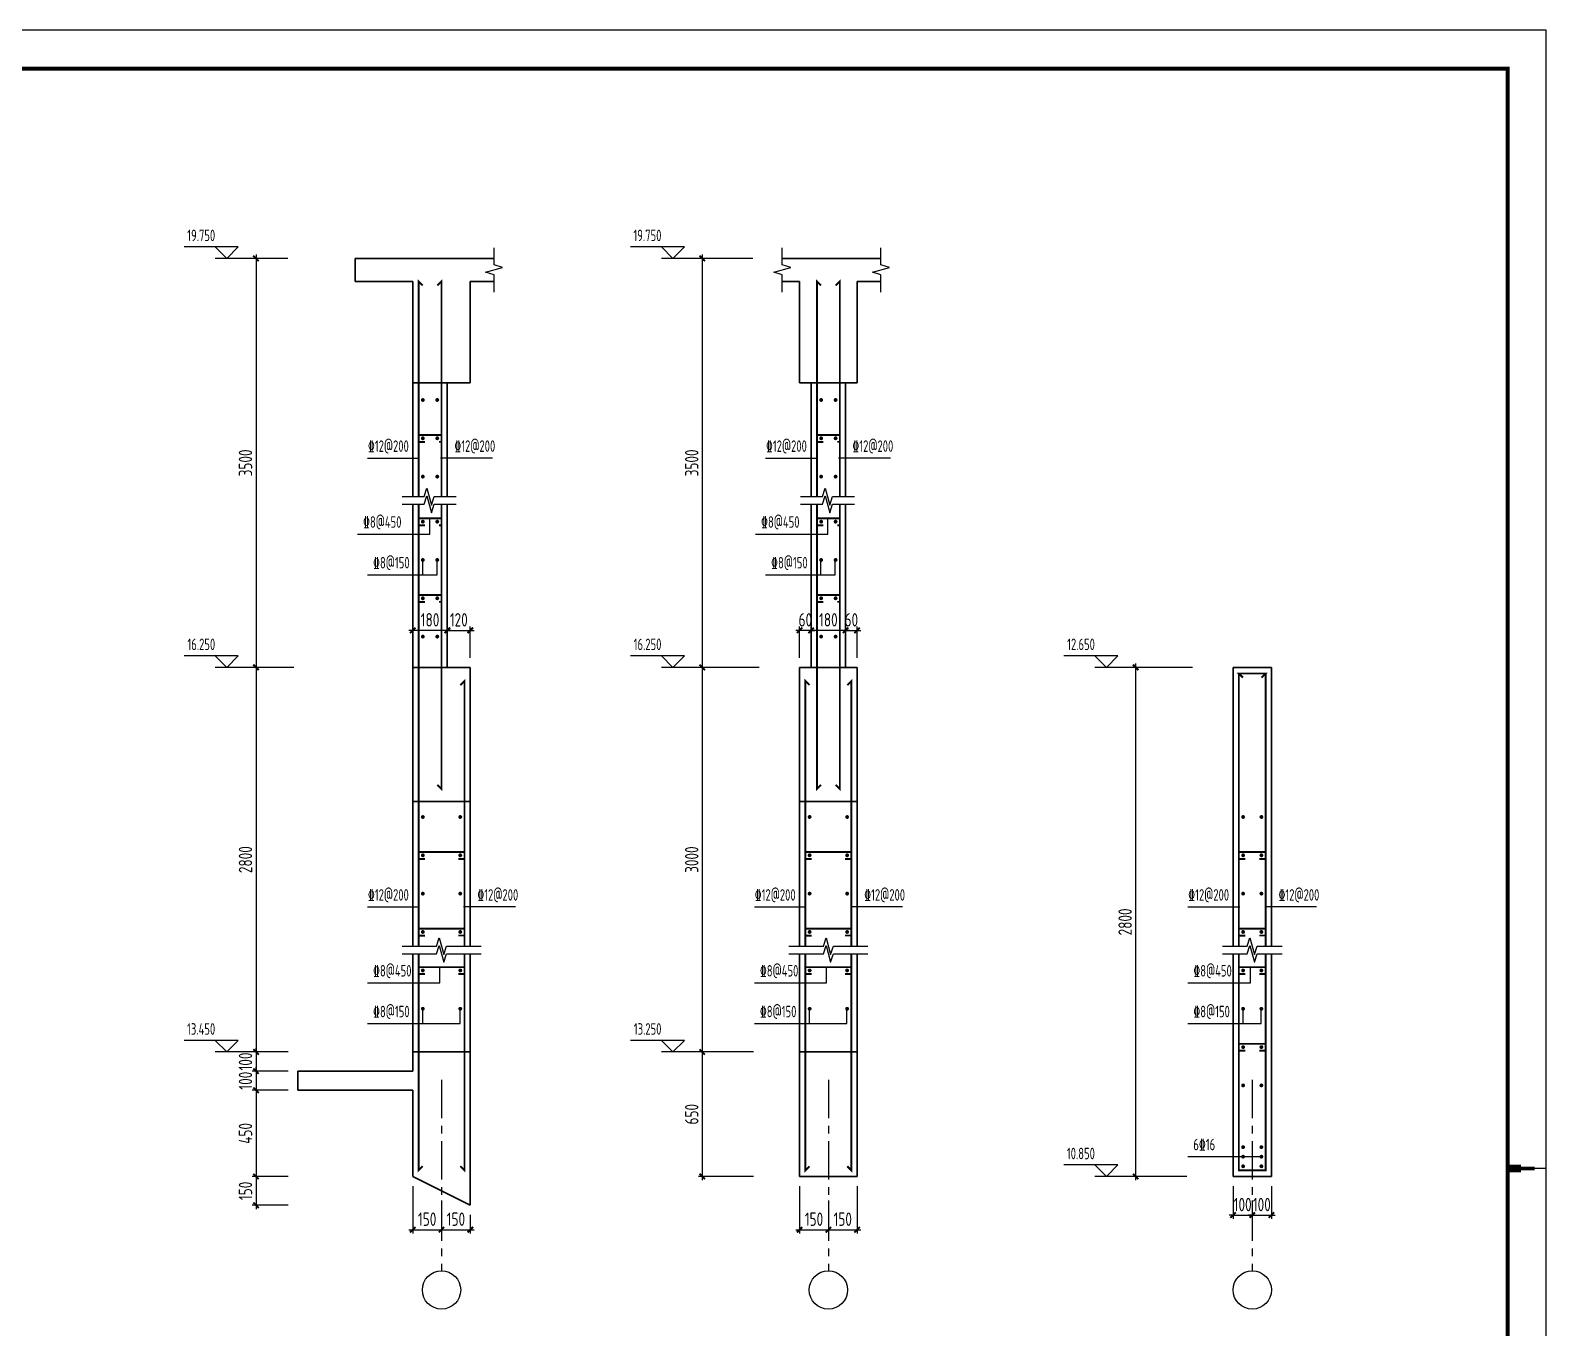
# Model space of a CAD drawing. Extents: x 665703 to 1047784, y -160603 to 92239.
# Drawn here: x 1008227 to 1047784, y -63992 to -30138 of the extents above; entities that cross this region are included whole.
import ezdxf
from ezdxf.enums import TextEntityAlignment as Align

# ---------------------------------------------------------------- set-up
doc = ezdxf.new("R2010")
doc.units = 0
doc.header["$LTSCALE"] = 800
doc.linetypes.add('CENTER', pattern=[2, 1.25, -0.25, 0.25, -0.25])
doc.layers.get('0').update_dxf_attribs({"linetype": 'CONTINUOUS'})
doc.layers.get('Defpoints').update_dxf_attribs({"linetype": 'CONTINUOUS'})
for name, color, linetype in [('AXIS', 4, 'CENTER'), ('DIM', 2, 'CONTINUOUS'), ('REIN', 1, 'CONTINUOUS'), ('TEXT', 7, 'CONTINUOUS'), ('THIN', 7, 'CONTINUOUS'), ('TK', 7, 'CONTINUOUS')]:
    doc.layers.add(name, color=color, linetype=linetype)
doc.layers.add('实体线', color=3, linetype='CONTINUOUS', lineweight=35)
doc.styles.add('TSSD_Dimension', font='Tssdeng.shx', dxfattribs={"width": 0.75, "bigfont": 'hztxt.shx'})
doc.styles.add('TSSD_Label', font='Tssdeng.shx', dxfattribs={"width": 0.7, "bigfont": 'hztxt.shx'})
doc.dimstyles.new('TSSD_20_100', dxfattribs={"dimtxt": 350, "dimasz": 100, "dimexe": 100, "dimexo": 250, "dimgap": 100, "dimtad": 1, "dimdec": 0, "dimlfac": 0.2, "dimzin": 0, "dimdsep": 46, "dimtxsty": 'TSSD_Dimension', "dimblk": 'ARCHTICK', "dimcen": 0, "dimdle": 100, "dimclrt": 7, "dimadec": 0, "dimazin": 0, "dimtfac": 1, "dimtdec": 0, "dimtix": 1, "dimtmove": 2, "dimatfit": 3, "dimldrblk": 'ARCHTICK', "dimfxl": 0, "dimtolj": 1, "dimtzin": 0, "dimarcsym": 0})

# ---------------------------------------------------------------- blocks, each defined once
blk = doc.blocks.new('_ArchTick')
at = {"color": 0, "const_width": 0.5}
blk.add_lwpolyline([(-0.71, -0.71), (0.71, 0.71)], dxfattribs=at)
blk = doc.blocks.new('*D456')
at = {"layer": 'Defpoints', "color": 0, "transparency": 16777216}
for p in [(1015194, -36090), (1014114, -46761), (1015354, -46761)]:
    blk.add_point(p, dxfattribs=at)
at = {"layer": 'DIM', "color": 0, "lineweight": -2, "transparency": 16777216}
for p, q in [((1014114, -35990), (1014114, -46861)), ((1014944, -36090), (1014014, -36090)), ((1015104, -46761), (1014014, -46761))]:
    blk.add_line(p, q, dxfattribs=at)
at = {"layer": 'DIM', "color": 0, "lineweight": -2, "transparency": 16777216, "xscale": 100, "yscale": 100, "zscale": 100}
for p, rotation in [((1014114, -36090), 90), ((1014114, -46761), 270)]:
    blk.add_blockref('_ArchTick', p, dxfattribs=dict(at, rotation=rotation))
at = {"layer": 'DIM', "color": 7, "transparency": 16777216, "insert": (1013839, -41426), "char_height": 350, "attachment_point": 5, "rotation": 90, "style": 'TSSD_Dimension'}
blk.add_mtext('\\A1;3500', dxfattribs=at)
blk = doc.blocks.new('*D457')
at = {"layer": 'Defpoints', "color": 0, "transparency": 16777216}
for p in [(1015354, -46761), (1014114, -56797), (1015206, -56797)]:
    blk.add_point(p, dxfattribs=at)
at = {"layer": 'DIM', "color": 0, "lineweight": -2, "transparency": 16777216}
for p, q in [((1014114, -46661), (1014114, -56897)), ((1015104, -46761), (1014014, -46761)), ((1014956, -56797), (1014014, -56797))]:
    blk.add_line(p, q, dxfattribs=at)
at = {"layer": 'DIM', "color": 0, "lineweight": -2, "transparency": 16777216, "xscale": 100, "yscale": 100, "zscale": 100}
for p, rotation in [((1014114, -46761), 90), ((1014114, -56797), 270)]:
    blk.add_blockref('_ArchTick', p, dxfattribs=dict(at, rotation=rotation))
at = {"layer": 'DIM', "color": 7, "transparency": 16777216, "insert": (1013839, -51779), "char_height": 350, "attachment_point": 5, "rotation": 90, "style": 'TSSD_Dimension'}
blk.add_mtext('\\A1;2800', dxfattribs=at)
blk = doc.blocks.new('*D458')
at = {"layer": 'Defpoints', "color": 0, "transparency": 16777216}
for p in [(1015206, -56797), (1014114, -57297), (1015204, -57297)]:
    blk.add_point(p, dxfattribs=at)
at = {"layer": 'DIM', "color": 0, "lineweight": -2, "transparency": 16777216}
for p, q in [((1014956, -56797), (1014014, -56797)), ((1014114, -56797), (1014114, -56697)), ((1014114, -56797), (1014114, -57297)), ((1014954, -57297), (1014014, -57297)), ((1014114, -57297), (1014114, -57397))]:
    blk.add_line(p, q, dxfattribs=at)
at = {"layer": 'DIM', "color": 0, "lineweight": -2, "transparency": 16777216, "xscale": 100, "yscale": 100, "zscale": 100}
for p, rotation in [((1014114, -56797), 270), ((1014114, -57297), 90)]:
    blk.add_blockref('_ArchTick', p, dxfattribs=dict(at, rotation=rotation))
at = {"layer": 'DIM', "color": 7, "transparency": 16777216, "insert": (1013839, -57047), "char_height": 350, "attachment_point": 5, "rotation": 90, "style": 'TSSD_Dimension'}
blk.add_mtext('\\A1;100', dxfattribs=at)
blk = doc.blocks.new('*D459')
at = {"layer": 'Defpoints', "color": 0, "transparency": 16777216}
for p in [(1015204, -57297), (1014114, -57797), (1015204, -57797)]:
    blk.add_point(p, dxfattribs=at)
at = {"layer": 'DIM', "color": 0, "lineweight": -2, "transparency": 16777216}
for p, q in [((1014954, -57297), (1014014, -57297)), ((1014114, -57297), (1014114, -57197)), ((1014114, -57297), (1014114, -57797)), ((1014954, -57797), (1014014, -57797)), ((1014114, -57797), (1014114, -57897))]:
    blk.add_line(p, q, dxfattribs=at)
at = {"layer": 'DIM', "color": 0, "lineweight": -2, "transparency": 16777216, "xscale": 100, "yscale": 100, "zscale": 100}
for p, rotation in [((1014114, -57297), 270), ((1014114, -57797), 90)]:
    blk.add_blockref('_ArchTick', p, dxfattribs=dict(at, rotation=rotation))
at = {"layer": 'DIM', "color": 7, "transparency": 16777216, "insert": (1013839, -57547), "char_height": 350, "attachment_point": 5, "rotation": 90, "style": 'TSSD_Dimension'}
blk.add_mtext('\\A1;100', dxfattribs=at)
blk = doc.blocks.new('*D460')
at = {"layer": 'Defpoints', "color": 0, "transparency": 16777216}
for p in [(1015204, -57797), (1014114, -60047), (1015204, -60047)]:
    blk.add_point(p, dxfattribs=at)
at = {"layer": 'DIM', "color": 0, "lineweight": -2, "transparency": 16777216}
for p, q in [((1014114, -57697), (1014114, -60147)), ((1014954, -57797), (1014014, -57797)), ((1014954, -60047), (1014014, -60047))]:
    blk.add_line(p, q, dxfattribs=at)
at = {"layer": 'DIM', "color": 0, "lineweight": -2, "transparency": 16777216, "xscale": 100, "yscale": 100, "zscale": 100}
for p, rotation in [((1014114, -57797), 90), ((1014114, -60047), 270)]:
    blk.add_blockref('_ArchTick', p, dxfattribs=dict(at, rotation=rotation))
at = {"layer": 'DIM', "color": 7, "transparency": 16777216, "insert": (1013839, -58922), "char_height": 350, "attachment_point": 5, "rotation": 90, "style": 'TSSD_Dimension'}
blk.add_mtext('\\A1;450', dxfattribs=at)
blk = doc.blocks.new('*D461')
at = {"layer": 'Defpoints', "color": 0, "transparency": 16777216}
for p in [(1015204, -60047), (1014114, -60797), (1015204, -60797)]:
    blk.add_point(p, dxfattribs=at)
at = {"layer": 'DIM', "color": 0, "lineweight": -2, "transparency": 16777216}
for p, q in [((1014954, -60047), (1014014, -60047)), ((1014114, -59947), (1014114, -60897)), ((1014954, -60797), (1014014, -60797))]:
    blk.add_line(p, q, dxfattribs=at)
at = {"layer": 'DIM', "color": 0, "lineweight": -2, "transparency": 16777216, "xscale": 100, "yscale": 100, "zscale": 100}
for p, rotation in [((1014114, -60047), 90), ((1014114, -60797), 270)]:
    blk.add_blockref('_ArchTick', p, dxfattribs=dict(at, rotation=rotation))
at = {"layer": 'DIM', "color": 7, "transparency": 16777216, "insert": (1013839, -60422), "char_height": 350, "attachment_point": 5, "rotation": 90, "style": 'TSSD_Dimension'}
blk.add_mtext('\\A1;150', dxfattribs=at)
blk = doc.blocks.new('*D462')
at = {"layer": 'Defpoints', "color": 0, "transparency": 16777216}
for p in [(1018204, -60047), (1018954, -60422), (1018954, -61436)]:
    blk.add_point(p, dxfattribs=at)
at = {"layer": 'DIM', "color": 0, "lineweight": -2, "transparency": 16777216}
for p, q in [((1018204, -60297), (1018204, -61536)), ((1018954, -60672), (1018954, -61536)), ((1018104, -61436), (1019054, -61436))]:
    blk.add_line(p, q, dxfattribs=at)
at = {"layer": 'DIM', "color": 0, "lineweight": -2, "transparency": 16777216, "xscale": 100, "yscale": 100, "zscale": 100, "rotation": 180}
blk.add_blockref('_ArchTick', (1018204, -61436), dxfattribs=at)
at = {"layer": 'DIM', "color": 0, "lineweight": -2, "transparency": 16777216, "xscale": 100, "yscale": 100, "zscale": 100}
blk.add_blockref('_ArchTick', (1018954, -61436), dxfattribs=at)
at = {"layer": 'DIM', "color": 7, "transparency": 16777216, "insert": (1018579, -61161), "char_height": 350, "attachment_point": 5, "style": 'TSSD_Dimension'}
blk.add_mtext('\\A1;150', dxfattribs=at)
blk = doc.blocks.new('*D463')
at = {"layer": 'Defpoints', "color": 0, "transparency": 16777216}
for p in [(1018954, -60422), (1019704, -60797), (1019704, -61436)]:
    blk.add_point(p, dxfattribs=at)
at = {"layer": 'DIM', "color": 0, "lineweight": -2, "transparency": 16777216}
for p, q in [((1018954, -60672), (1018954, -61536)), ((1019704, -61047), (1019704, -61536)), ((1018854, -61436), (1019804, -61436))]:
    blk.add_line(p, q, dxfattribs=at)
at = {"layer": 'DIM', "color": 0, "lineweight": -2, "transparency": 16777216, "xscale": 100, "yscale": 100, "zscale": 100, "rotation": 180}
blk.add_blockref('_ArchTick', (1018954, -61436), dxfattribs=at)
at = {"layer": 'DIM', "color": 0, "lineweight": -2, "transparency": 16777216, "xscale": 100, "yscale": 100, "zscale": 100}
blk.add_blockref('_ArchTick', (1019704, -61436), dxfattribs=at)
at = {"layer": 'DIM', "color": 7, "transparency": 16777216, "insert": (1019329, -61161), "char_height": 350, "attachment_point": 5, "style": 'TSSD_Dimension'}
blk.add_mtext('\\A1;150', dxfattribs=at)
blk = doc.blocks.new('*D464')
at = {"layer": 'Defpoints', "color": 0, "transparency": 16777216}
for p in [(1019704, -45796), (1019104, -46761), (1019704, -46761)]:
    blk.add_point(p, dxfattribs=at)
at = {"layer": 'DIM', "color": 0, "lineweight": -2, "transparency": 16777216}
for p, q in [((1019104, -45796), (1019004, -45796)), ((1019104, -46511), (1019104, -45696)), ((1019104, -45796), (1019704, -45796)), ((1019704, -46511), (1019704, -45696)), ((1019704, -45796), (1019804, -45796))]:
    blk.add_line(p, q, dxfattribs=at)
at = {"layer": 'DIM', "color": 0, "lineweight": -2, "transparency": 16777216, "xscale": 100, "yscale": 100, "zscale": 100}
blk.add_blockref('_ArchTick', (1019104, -45796), dxfattribs=at)
at = {"layer": 'DIM', "color": 0, "lineweight": -2, "transparency": 16777216, "xscale": 100, "yscale": 100, "zscale": 100, "rotation": 180}
blk.add_blockref('_ArchTick', (1019704, -45796), dxfattribs=at)
at = {"layer": 'DIM', "color": 7, "transparency": 16777216, "insert": (1019404, -45521), "char_height": 350, "attachment_point": 5, "style": 'TSSD_Dimension'}
blk.add_mtext('\\A1;120', dxfattribs=at)
blk = doc.blocks.new('*D465')
at = {"layer": 'Defpoints', "color": 0, "transparency": 16777216}
for p in [(1018204, -45796), (1018204, -46761), (1019104, -46761)]:
    blk.add_point(p, dxfattribs=at)
at = {"layer": 'DIM', "color": 0, "lineweight": -2, "transparency": 16777216}
for p, q in [((1019204, -45796), (1018104, -45796)), ((1018204, -46511), (1018204, -45696)), ((1019104, -46511), (1019104, -45696))]:
    blk.add_line(p, q, dxfattribs=at)
at = {"layer": 'DIM', "color": 0, "lineweight": -2, "transparency": 16777216, "xscale": 100, "yscale": 100, "zscale": 100, "rotation": 180}
blk.add_blockref('_ArchTick', (1018204, -45796), dxfattribs=at)
at = {"layer": 'DIM', "color": 0, "lineweight": -2, "transparency": 16777216, "xscale": 100, "yscale": 100, "zscale": 100}
blk.add_blockref('_ArchTick', (1019104, -45796), dxfattribs=at)
at = {"layer": 'DIM', "color": 7, "transparency": 16777216, "insert": (1018654, -45521), "char_height": 350, "attachment_point": 5, "style": 'TSSD_Dimension'}
blk.add_mtext('\\A1;180', dxfattribs=at)
blk = doc.blocks.new('*D466')
at = {"layer": 'Defpoints', "color": 0, "transparency": 16777216}
for p in [(1027327, -36090), (1025755, -46761), (1027488, -46761)]:
    blk.add_point(p, dxfattribs=at)
at = {"layer": 'DIM', "color": 0, "lineweight": -2, "transparency": 16777216}
for p, q in [((1025755, -35990), (1025755, -46861)), ((1027077, -36090), (1025655, -36090)), ((1027238, -46761), (1025655, -46761))]:
    blk.add_line(p, q, dxfattribs=at)
at = {"layer": 'DIM', "color": 0, "lineweight": -2, "transparency": 16777216, "xscale": 100, "yscale": 100, "zscale": 100}
for p, rotation in [((1025755, -36090), 90), ((1025755, -46761), 270)]:
    blk.add_blockref('_ArchTick', p, dxfattribs=dict(at, rotation=rotation))
at = {"layer": 'DIM', "color": 7, "transparency": 16777216, "insert": (1025480, -41426), "char_height": 350, "attachment_point": 5, "rotation": 90, "style": 'TSSD_Dimension'}
blk.add_mtext('\\A1;3500', dxfattribs=at)
blk = doc.blocks.new('*D467')
at = {"layer": 'Defpoints', "color": 0, "transparency": 16777216}
for p in [(1027488, -46761), (1025755, -56797), (1027340, -56797)]:
    blk.add_point(p, dxfattribs=at)
at = {"layer": 'DIM', "color": 0, "lineweight": -2, "transparency": 16777216}
for p, q in [((1025755, -46661), (1025755, -56897)), ((1027238, -46761), (1025655, -46761)), ((1027090, -56797), (1025655, -56797))]:
    blk.add_line(p, q, dxfattribs=at)
at = {"layer": 'DIM', "color": 0, "lineweight": -2, "transparency": 16777216, "xscale": 100, "yscale": 100, "zscale": 100}
for p, rotation in [((1025755, -46761), 90), ((1025755, -56797), 270)]:
    blk.add_blockref('_ArchTick', p, dxfattribs=dict(at, rotation=rotation))
at = {"layer": 'DIM', "color": 7, "transparency": 16777216, "insert": (1025480, -51779), "char_height": 350, "attachment_point": 5, "rotation": 90, "style": 'TSSD_Dimension'}
blk.add_mtext('\\A1;3000', dxfattribs=at)
blk = doc.blocks.new('*D468')
at = {"layer": 'Defpoints', "color": 0, "transparency": 16777216}
for p in [(1027340, -56797), (1025755, -60047), (1027338, -60047)]:
    blk.add_point(p, dxfattribs=at)
at = {"layer": 'DIM', "color": 0, "lineweight": -2, "transparency": 16777216}
for p, q in [((1027090, -56797), (1025655, -56797)), ((1025755, -56697), (1025755, -60147)), ((1027088, -60047), (1025655, -60047))]:
    blk.add_line(p, q, dxfattribs=at)
at = {"layer": 'DIM', "color": 0, "lineweight": -2, "transparency": 16777216, "xscale": 100, "yscale": 100, "zscale": 100}
for p, rotation in [((1025755, -56797), 90), ((1025755, -60047), 270)]:
    blk.add_blockref('_ArchTick', p, dxfattribs=dict(at, rotation=rotation))
at = {"layer": 'DIM', "color": 7, "transparency": 16777216, "insert": (1025480, -58422), "char_height": 350, "attachment_point": 5, "rotation": 90, "style": 'TSSD_Dimension'}
blk.add_mtext('\\A1;650', dxfattribs=at)
blk = doc.blocks.new('*D469')
at = {"layer": 'Defpoints', "color": 0, "transparency": 16777216}
for p in [(1028295, -60047), (1029045, -60422), (1029045, -61436)]:
    blk.add_point(p, dxfattribs=at)
at = {"layer": 'DIM', "color": 0, "lineweight": -2, "transparency": 16777216}
for p, q in [((1028295, -60297), (1028295, -61536)), ((1029045, -60672), (1029045, -61536)), ((1028195, -61436), (1029145, -61436))]:
    blk.add_line(p, q, dxfattribs=at)
at = {"layer": 'DIM', "color": 0, "lineweight": -2, "transparency": 16777216, "xscale": 100, "yscale": 100, "zscale": 100, "rotation": 180}
blk.add_blockref('_ArchTick', (1028295, -61436), dxfattribs=at)
at = {"layer": 'DIM', "color": 0, "lineweight": -2, "transparency": 16777216, "xscale": 100, "yscale": 100, "zscale": 100}
blk.add_blockref('_ArchTick', (1029045, -61436), dxfattribs=at)
at = {"layer": 'DIM', "color": 7, "transparency": 16777216, "insert": (1028670, -61161), "char_height": 350, "attachment_point": 5, "style": 'TSSD_Dimension'}
blk.add_mtext('\\A1;150', dxfattribs=at)
blk = doc.blocks.new('*D470')
at = {"layer": 'Defpoints', "color": 0, "transparency": 16777216}
for p in [(1029795, -60047), (1029045, -60422), (1029795, -61436)]:
    blk.add_point(p, dxfattribs=at)
at = {"layer": 'DIM', "color": 0, "lineweight": -2, "transparency": 16777216}
for p, q in [((1029795, -60297), (1029795, -61536)), ((1029045, -60672), (1029045, -61536)), ((1028945, -61436), (1029895, -61436))]:
    blk.add_line(p, q, dxfattribs=at)
at = {"layer": 'DIM', "color": 0, "lineweight": -2, "transparency": 16777216, "xscale": 100, "yscale": 100, "zscale": 100, "rotation": 180}
blk.add_blockref('_ArchTick', (1029045, -61436), dxfattribs=at)
at = {"layer": 'DIM', "color": 0, "lineweight": -2, "transparency": 16777216, "xscale": 100, "yscale": 100, "zscale": 100}
blk.add_blockref('_ArchTick', (1029795, -61436), dxfattribs=at)
at = {"layer": 'DIM', "color": 7, "transparency": 16777216, "insert": (1029420, -61161), "char_height": 350, "attachment_point": 5, "style": 'TSSD_Dimension'}
blk.add_mtext('\\A1;150', dxfattribs=at)
blk = doc.blocks.new('*D471')
at = {"layer": 'Defpoints', "color": 0, "transparency": 16777216}
for p in [(1029795, -45796), (1029495, -46761), (1029795, -46761)]:
    blk.add_point(p, dxfattribs=at)
at = {"layer": 'DIM', "color": 0, "lineweight": -2, "transparency": 16777216}
for p, q in [((1029495, -45796), (1029395, -45796)), ((1029495, -46511), (1029495, -45696)), ((1029495, -45796), (1029795, -45796)), ((1029795, -46511), (1029795, -45696)), ((1029795, -45796), (1029895, -45796))]:
    blk.add_line(p, q, dxfattribs=at)
at = {"layer": 'DIM', "color": 0, "lineweight": -2, "transparency": 16777216, "xscale": 100, "yscale": 100, "zscale": 100}
blk.add_blockref('_ArchTick', (1029495, -45796), dxfattribs=at)
at = {"layer": 'DIM', "color": 0, "lineweight": -2, "transparency": 16777216, "xscale": 100, "yscale": 100, "zscale": 100, "rotation": 180}
blk.add_blockref('_ArchTick', (1029795, -45796), dxfattribs=at)
at = {"layer": 'DIM', "color": 7, "transparency": 16777216, "insert": (1029645, -45521), "char_height": 350, "attachment_point": 5, "style": 'TSSD_Dimension'}
blk.add_mtext('\\A1;60', dxfattribs=at)
blk = doc.blocks.new('*D472')
at = {"layer": 'Defpoints', "color": 0, "transparency": 16777216}
for p in [(1028595, -45796), (1028595, -46761), (1029495, -46761)]:
    blk.add_point(p, dxfattribs=at)
at = {"layer": 'DIM', "color": 0, "lineweight": -2, "transparency": 16777216}
for p, q in [((1029595, -45796), (1028495, -45796)), ((1028595, -46511), (1028595, -45696)), ((1029495, -46511), (1029495, -45696))]:
    blk.add_line(p, q, dxfattribs=at)
at = {"layer": 'DIM', "color": 0, "lineweight": -2, "transparency": 16777216, "xscale": 100, "yscale": 100, "zscale": 100, "rotation": 180}
blk.add_blockref('_ArchTick', (1028595, -45796), dxfattribs=at)
at = {"layer": 'DIM', "color": 0, "lineweight": -2, "transparency": 16777216, "xscale": 100, "yscale": 100, "zscale": 100}
blk.add_blockref('_ArchTick', (1029495, -45796), dxfattribs=at)
at = {"layer": 'DIM', "color": 7, "transparency": 16777216, "insert": (1029045, -45521), "char_height": 350, "attachment_point": 5, "style": 'TSSD_Dimension'}
blk.add_mtext('\\A1;180', dxfattribs=at)
blk = doc.blocks.new('*D473')
at = {"layer": 'Defpoints', "color": 0, "transparency": 16777216}
for p in [(1028295, -45796), (1028295, -46761), (1028595, -46761)]:
    blk.add_point(p, dxfattribs=at)
at = {"layer": 'DIM', "color": 0, "lineweight": -2, "transparency": 16777216}
for p, q in [((1028295, -45796), (1028195, -45796)), ((1028295, -46511), (1028295, -45696)), ((1028595, -45796), (1028295, -45796)), ((1028595, -46511), (1028595, -45696)), ((1028595, -45796), (1028695, -45796))]:
    blk.add_line(p, q, dxfattribs=at)
at = {"layer": 'DIM', "color": 0, "lineweight": -2, "transparency": 16777216, "xscale": 100, "yscale": 100, "zscale": 100}
blk.add_blockref('_ArchTick', (1028295, -45796), dxfattribs=at)
at = {"layer": 'DIM', "color": 0, "lineweight": -2, "transparency": 16777216, "xscale": 100, "yscale": 100, "zscale": 100, "rotation": 180}
blk.add_blockref('_ArchTick', (1028595, -45796), dxfattribs=at)
at = {"layer": 'DIM', "color": 7, "transparency": 16777216, "insert": (1028445, -45521), "char_height": 350, "attachment_point": 5, "style": 'TSSD_Dimension'}
blk.add_mtext('\\A1;60', dxfattribs=at)
blk = doc.blocks.new('*D474')
at = {"layer": 'Defpoints', "color": 0, "transparency": 16777216}
for p in [(1038795, -46761), (1037062, -60047), (1038646, -60047)]:
    blk.add_point(p, dxfattribs=at)
at = {"layer": 'DIM', "color": 0, "lineweight": -2, "transparency": 16777216}
for p, q in [((1037062, -46661), (1037062, -60147)), ((1038545, -46761), (1036962, -46761)), ((1038396, -60047), (1036962, -60047))]:
    blk.add_line(p, q, dxfattribs=at)
at = {"layer": 'DIM', "color": 0, "lineweight": -2, "transparency": 16777216, "xscale": 100, "yscale": 100, "zscale": 100}
for p, rotation in [((1037062, -46761), 90), ((1037062, -60047), 270)]:
    blk.add_blockref('_ArchTick', p, dxfattribs=dict(at, rotation=rotation))
at = {"layer": 'DIM', "color": 7, "transparency": 16777216, "insert": (1036787, -53404), "char_height": 350, "attachment_point": 5, "rotation": 90, "style": 'TSSD_Dimension'}
blk.add_mtext('\\A1;2800', dxfattribs=at)
blk = doc.blocks.new('*D475')
at = {"layer": 'Defpoints', "color": 0, "transparency": 16777216}
for p in [(1039603, -60047), (1040103, -60422), (1040103, -61054)]:
    blk.add_point(p, dxfattribs=at)
at = {"layer": 'DIM', "color": 0, "lineweight": -2, "transparency": 16777216}
for p, q in [((1039603, -60297), (1039603, -61154)), ((1040103, -60672), (1040103, -61154)), ((1039603, -61054), (1039503, -61054)), ((1039603, -61054), (1040103, -61054)), ((1040103, -61054), (1040203, -61054))]:
    blk.add_line(p, q, dxfattribs=at)
at = {"layer": 'DIM', "color": 0, "lineweight": -2, "transparency": 16777216, "xscale": 100, "yscale": 100, "zscale": 100}
blk.add_blockref('_ArchTick', (1039603, -61054), dxfattribs=at)
at = {"layer": 'DIM', "color": 0, "lineweight": -2, "transparency": 16777216, "xscale": 100, "yscale": 100, "zscale": 100, "rotation": 180}
blk.add_blockref('_ArchTick', (1040103, -61054), dxfattribs=at)
at = {"layer": 'DIM', "color": 7, "transparency": 16777216, "insert": (1039853, -60779), "char_height": 350, "attachment_point": 5, "style": 'TSSD_Dimension'}
blk.add_mtext('\\A1;100', dxfattribs=at)
blk = doc.blocks.new('*D476')
at = {"layer": 'Defpoints', "color": 0, "transparency": 16777216}
for p in [(1040603, -60047), (1040103, -60422), (1040603, -61054)]:
    blk.add_point(p, dxfattribs=at)
at = {"layer": 'DIM', "color": 0, "lineweight": -2, "transparency": 16777216}
for p, q in [((1040603, -60297), (1040603, -61154)), ((1040103, -60672), (1040103, -61154)), ((1040103, -61054), (1040003, -61054)), ((1040103, -61054), (1040603, -61054)), ((1040603, -61054), (1040703, -61054))]:
    blk.add_line(p, q, dxfattribs=at)
at = {"layer": 'DIM', "color": 0, "lineweight": -2, "transparency": 16777216, "xscale": 100, "yscale": 100, "zscale": 100}
blk.add_blockref('_ArchTick', (1040103, -61054), dxfattribs=at)
at = {"layer": 'DIM', "color": 0, "lineweight": -2, "transparency": 16777216, "xscale": 100, "yscale": 100, "zscale": 100, "rotation": 180}
blk.add_blockref('_ArchTick', (1040603, -61054), dxfattribs=at)
at = {"layer": 'DIM', "color": 7, "transparency": 16777216, "insert": (1040353, -60779), "char_height": 350, "attachment_point": 5, "style": 'TSSD_Dimension'}
blk.add_mtext('\\A1;100', dxfattribs=at)
blk = doc.blocks.new('MI')
at = {"layer": 'TK'}
for points, const_width in [([(83100, 29700), (83450, 29700)], 200), ([(83100, 29700), (83800, 29700)], 100), ([(84100, 29700), (83100, 29700)], 35)]:
    blk.add_lwpolyline(points, dxfattribs=dict(at, const_width=const_width))

msp = doc.modelspace()

# ---------------------------------------------------------------- linework, layer by layer
at = {"color": 0, "linetype": 'ByBlock', "lineweight": -2}
for centre in [(1018954, -63008), (1029045.3, -63008), (1040103, -63008)]:
    msp.add_circle(centre, 500, dxfattribs=at)
at = {"layer": 'AXIS'}
for p, q in [((1018954, -57526.3), (1018954, -62508)), ((1029045.3, -57526.3), (1029045.3, -62508)), ((1040103, -57526.3), (1040103, -62508))]:
    msp.add_line(p, q, dxfattribs=at)
at = {"layer": 'REIN', "const_width": 50}
for points in [[(1018461.5, -36796.3), (1018355.4, -36690.2), (1018355.4, -42307.3)], [(1018846.6, -36796.3), (1018952.6, -36690.2), (1018952.6, -42307.3)], [(1028852.8, -36796.3), (1028746.7, -36690.2), (1028746.7, -42307.3)], [(1029237.9, -36796.3), (1029343.9, -36690.2), (1029343.9, -42307.3)], [(1018355.4, -42507.3), (1018355.4, -54037.6)], [(1018952.6, -42507.3), (1018952.6, -49934.6), (1018846.6, -49828.5)], [(1028746.7, -42507.3), (1028746.7, -49934.6), (1028852.8, -49828.5)], [(1029343.9, -42507.3), (1029343.9, -49934.6), (1029237.9, -49828.5)], [(1019446.6, -47224.8), (1019552.6, -47118.7), (1019552.6, -54037.6)], [(1028552.8, -47224.8), (1028446.7, -47118.7), (1028446.7, -54037.6)], [(1029537.9, -47224.8), (1029643.9, -47118.7), (1029643.9, -54037.6)], [(1039860.4, -47028.6), (1039754.3, -46922.5), (1040451.6, -46922.5), (1040451.6, -54037.6)], [(1040345.5, -47028.6), (1040451.6, -46922.5), (1039754.3, -46922.5), (1039754.3, -54037.6)], [(1018355.4, -54237.6), (1018355.4, -59885.4), (1018461.5, -59779.4)], [(1019552.6, -54237.6), (1019552.6, -59885.4), (1019446.6, -59779.4)], [(1028446.7, -54237.6), (1028446.7, -59885.4), (1028552.8, -59779.4)], [(1029643.9, -54237.6), (1029643.9, -59885.4), (1029537.9, -59779.4)], [(1039754.3, -59885.4), (1039754.3, -59885.4), (1040451.6, -59885.4), (1040451.6, -54237.6)], [(1040451.6, -59885.4), (1040451.6, -59885.4), (1039754.3, -59885.4), (1039754.3, -54237.6)]]:
    msp.add_lwpolyline(points, dxfattribs=at)
for points in [[(1018440.3, -39784.2, 1), (1018490.3, -39784.2, 1)], [(1018867.8, -39784.2, -1), (1018817.8, -39784.2, -1)], [(1028831.6, -39784.2, 1), (1028881.6, -39784.2, 1)], [(1029259.1, -39784.2, -1), (1029209.1, -39784.2, -1)], [(1018440.3, -40784.2, 1), (1018490.3, -40784.2, 1)], [(1018867.8, -40784.2, -1), (1018817.8, -40784.2, -1)], [(1028831.6, -40784.2, 1), (1028881.6, -40784.2, 1)], [(1029259.1, -40784.2, -1), (1029209.1, -40784.2, -1)], [(1018440.3, -41784.2, 1), (1018490.3, -41784.2, 1)], [(1018867.8, -41784.2, -1), (1018817.8, -41784.2, -1)], [(1028831.6, -41784.2, 1), (1028881.6, -41784.2, 1)], [(1029259.1, -41784.2, -1), (1029209.1, -41784.2, -1)], [(1018440.3, -42959.1, 1), (1018490.3, -42959.1, 1)], [(1018867.8, -42959.1, -1), (1018817.8, -42959.1, -1)], [(1028831.6, -42959.1, 1), (1028881.6, -42959.1, 1)], [(1029259.1, -42959.1, -1), (1029209.1, -42959.1, -1)], [(1018440.3, -43959.1, 1), (1018490.3, -43959.1, 1)], [(1018867.8, -43959.1, -1), (1018817.8, -43959.1, -1)], [(1028831.6, -43959.1, 1), (1028881.6, -43959.1, 1)], [(1029259.1, -43959.1, -1), (1029209.1, -43959.1, -1)], [(1018440.3, -44959.1, 1), (1018490.3, -44959.1, 1)], [(1018867.8, -44959.1, -1), (1018817.8, -44959.1, -1)], [(1028831.6, -44959.1, 1), (1028881.6, -44959.1, 1)], [(1029259.1, -44959.1, -1), (1029209.1, -44959.1, -1)], [(1018440.3, -45959.1, 1), (1018490.3, -45959.1, 1)], [(1018867.8, -45959.1, -1), (1018817.8, -45959.1, -1)], [(1028831.6, -45959.1, 1), (1028881.6, -45959.1, 1)], [(1029259.1, -45959.1, -1), (1029209.1, -45959.1, -1)], [(1018440.3, -50665.9, 1), (1018490.3, -50665.9, 1)], [(1019467.8, -50665.9, -1), (1019417.8, -50665.9, -1)], [(1028531.6, -50665.9, 1), (1028581.6, -50665.9, 1)], [(1029559.1, -50665.9, -1), (1029509.1, -50665.9, -1)], [(1039839.2, -50665.9, 1), (1039889.2, -50665.9, 1)], [(1040366.7, -50665.9, -1), (1040316.7, -50665.9, -1)], [(1018440.3, -51665.9, 1), (1018490.3, -51665.9, 1)], [(1019467.8, -51665.9, -1), (1019417.8, -51665.9, -1)], [(1028531.6, -51665.9, 1), (1028581.6, -51665.9, 1)], [(1029559.1, -51665.9, -1), (1029509.1, -51665.9, -1)], [(1039839.2, -51665.9, 1), (1039889.2, -51665.9, 1)], [(1040366.7, -51665.9, -1), (1040316.7, -51665.9, -1)], [(1018440.3, -52665.9, 1), (1018490.3, -52665.9, 1)], [(1019467.8, -52665.9, -1), (1019417.8, -52665.9, -1)], [(1028531.6, -52665.9, 1), (1028581.6, -52665.9, 1)], [(1029559.1, -52665.9, -1), (1029509.1, -52665.9, -1)], [(1039839.2, -52665.9, 1), (1039889.2, -52665.9, 1)], [(1040366.7, -52665.9, -1), (1040316.7, -52665.9, -1)], [(1018440.3, -53665.9, 1), (1018490.3, -53665.9, 1)], [(1019467.8, -53665.9, -1), (1019417.8, -53665.9, -1)], [(1028531.6, -53665.9, 1), (1028581.6, -53665.9, 1)], [(1029559.1, -53665.9, -1), (1029509.1, -53665.9, -1)], [(1039839.2, -53665.9, 1), (1039889.2, -53665.9, 1)], [(1040366.7, -53665.9, -1), (1040316.7, -53665.9, -1)], [(1018440.3, -54670.1, 1), (1018490.3, -54670.1, 1)], [(1019467.8, -54670.1, -1), (1019417.8, -54670.1, -1)], [(1028531.6, -54670.1, 1), (1028581.6, -54670.1, 1)], [(1029559.1, -54670.1, -1), (1029509.1, -54670.1, -1)], [(1039839.2, -54670.1, 1), (1039889.2, -54670.1, 1)], [(1040366.7, -54670.1, -1), (1040316.7, -54670.1, -1)], [(1018440.3, -55670.1, 1), (1018490.3, -55670.1, 1)], [(1019467.8, -55670.1, -1), (1019417.8, -55670.1, -1)], [(1028531.6, -55670.1, 1), (1028581.6, -55670.1, 1)], [(1029559.1, -55670.1, -1), (1029509.1, -55670.1, -1)], [(1039839.2, -55670.1, 1), (1039889.2, -55670.1, 1)], [(1040366.7, -55670.1, -1), (1040316.7, -55670.1, -1)], [(1039839.2, -56670.1, 1), (1039889.2, -56670.1, 1)], [(1040366.7, -56670.1, -1), (1040316.7, -56670.1, -1)], [(1039839.2, -57670.1, 1), (1039889.2, -57670.1, 1)], [(1040366.7, -57670.1, -1), (1040316.7, -57670.1, -1)], [(1039839.2, -59280.5, 1), (1039889.2, -59280.5, 1)], [(1040366.7, -59280.5, -1), (1040316.7, -59280.5, -1)], [(1039839.2, -59530.5, 1), (1039889.2, -59530.5, 1)], [(1039839.2, -59780.5, 1), (1039889.2, -59780.5, 1)], [(1040366.7, -59530.5, -1), (1040316.7, -59530.5, -1)], [(1040366.7, -59780.5, -1), (1040316.7, -59780.5, -1)]]:
    msp.add_lwpolyline(points, format="xyb", close=True, dxfattribs=at)
at = {"layer": 'REIN'}
for points in [[(1018519.8, -40878.6, 50, 50, 0), (1018355.4, -40878.6, 50, 50, 0), (1018355.4, -40698.6, 50, 50, 0), (1018952.6, -40698.6, 50, 50, 0), (1018952.6, -40877.6, 50, 50, 0), (1018891.9, -40877.6, 50, 50, 0)], [(1028911.1, -40878.6, 50, 50, 0), (1028746.7, -40878.6, 50, 50, 0), (1028746.7, -40698.6, 50, 50, 0), (1029343.9, -40698.6, 50, 50, 0), (1029343.9, -40877.6, 50, 50, 0), (1029283.2, -40877.6, 50, 50, 0)], [(1018519.8, -43053.5, 50, 50, 0), (1018355.4, -43053.5, 50, 50, 0), (1018355.4, -42873.5, 50, 50, 0), (1018952.6, -42873.5, 50, 50, 0), (1018952.6, -43052.5, 50, 50, 0), (1018891.9, -43052.5, 50, 50, 0)], [(1028911.1, -43053.5, 50, 50, 0), (1028746.7, -43053.5, 50, 50, 0), (1028746.7, -42873.5, 50, 50, 0), (1029343.9, -42873.5, 50, 50, 0), (1029343.9, -43052.5, 50, 50, 0), (1029283.2, -43052.5, 50, 50, 0)], [(1018519.8, -45053.5, 50, 50, 0), (1018355.4, -45053.5, 50, 50, 0), (1018355.4, -44873.5, 50, 50, 0), (1018952.6, -44873.5, 50, 50, 0), (1018952.6, -45052.5, 50, 50, 0), (1018891.9, -45052.5, 50, 50, 0)], [(1028911.1, -45053.5, 50, 50, 0), (1028746.7, -45053.5, 50, 50, 0), (1028746.7, -44873.5, 50, 50, 0), (1029343.9, -44873.5, 50, 50, 0), (1029343.9, -45052.5, 50, 50, 0), (1029283.2, -45052.5, 50, 50, 0)], [(1018519.8, -51760.3, 50, 50, 0), (1018355.4, -51760.3, 50, 50, 0), (1018355.4, -51580.3, 50, 50, 0), (1019552.6, -51580.3, 50, 50, 0), (1019552.6, -51759.3, 50, 50, 0), (1019391.9, -51759.3, 50, 50, 0)], [(1028611.1, -51760.3, 50, 50, 0), (1028446.7, -51760.3, 50, 50, 0), (1028446.7, -51580.3, 50, 50, 0), (1029643.9, -51580.3, 50, 50, 0), (1029643.9, -51759.3, 50, 50, 0), (1029483.2, -51759.3, 50, 50, 0)], [(1039918.7, -51760.3, 50, 50, 0), (1039754.3, -51760.3, 50, 50, 0), (1039754.3, -51580.3, 50, 50, 0), (1040451.6, -51580.3, 50, 50, 0), (1040451.6, -51759.3, 50, 50, 0), (1040290.9, -51759.3, 50, 50, 0)], [(1018519.8, -53760.3, 50, 50, 0), (1018355.4, -53760.3, 50, 50, 0), (1018355.4, -53580.3, 50, 50, 0), (1019552.6, -53580.3, 50, 50, 0), (1019552.6, -53759.3, 50, 50, 0), (1019391.9, -53759.3, 50, 50, 0)], [(1028611.1, -53760.3, 50, 50, 0), (1028446.7, -53760.3, 50, 50, 0), (1028446.7, -53580.3, 50, 50, 0), (1029643.9, -53580.3, 50, 50, 0), (1029643.9, -53759.3, 50, 50, 0), (1029483.2, -53759.3, 50, 50, 0)], [(1039918.7, -53760.3, 50, 50, 0), (1039754.3, -53760.3, 50, 50, 0), (1039754.3, -53580.3, 50, 50, 0), (1040451.6, -53580.3, 50, 50, 0), (1040451.6, -53759.3, 50, 50, 0), (1040290.9, -53759.3, 50, 50, 0)], [(1018519.8, -54764.5, 50, 50, 0), (1018355.4, -54764.5, 50, 50, 0), (1018355.4, -54584.5, 50, 50, 0), (1019552.6, -54584.5, 50, 50, 0), (1019552.6, -54763.5, 50, 50, 0), (1019391.9, -54763.5, 50, 50, 0)], [(1028611.1, -54764.5, 50, 50, 0), (1028446.7, -54764.5, 50, 50, 0), (1028446.7, -54584.5, 50, 50, 0), (1029643.9, -54584.5, 50, 50, 0), (1029643.9, -54763.5, 50, 50, 0), (1029483.2, -54763.5, 50, 50, 0)], [(1039918.7, -54764.5, 50, 50, 0), (1039754.3, -54764.5, 50, 50, 0), (1039754.3, -54584.5, 50, 50, 0), (1040451.6, -54584.5, 50, 50, 0), (1040451.6, -54763.5, 50, 50, 0), (1040290.9, -54763.5, 50, 50, 0)], [(1039918.7, -56764.5, 50, 50, 0), (1039754.3, -56764.5, 50, 50, 0), (1039754.3, -56584.5, 50, 50, 0), (1040451.6, -56584.5, 50, 50, 0), (1040451.6, -56763.5, 50, 50, 0), (1040290.9, -56763.5, 50, 50, 0)]]:
    msp.add_lwpolyline(points, format="xyseb", dxfattribs=at)
at = {"layer": 'TEXT'}
for p, q in [((1017023.8, -41303), (1018378.1, -41303)), ((1020284.2, -41303), (1018929.9, -41303)), ((1027407.7, -41303), (1028762, -41303)), ((1030668, -41303), (1029313.8, -41303)), ((1018646, -43283.7), (1018646, -42887.6)), ((1029029.8, -43283.7), (1029029.8, -42887.6)), ((1016762.3, -43283.7), (1018646, -43283.7)), ((1027146.2, -43283.7), (1029029.8, -43283.7)), ((1018465.3, -44346.8), (1018465.3, -43984.1)), ((1018838.5, -44346.8), (1018838.5, -43984.1)), ((1028849.1, -44346.8), (1028849.1, -43984.1)), ((1029222.4, -44346.8), (1029222.4, -43984.1)), ((1017023.8, -44346.8), (1018838.5, -44346.8)), ((1027407.7, -44346.8), (1029222.4, -44346.8)), ((1017023.8, -53014), (1018378.1, -53014)), ((1020884.2, -53014), (1019529.9, -53014)), ((1027115.1, -53014), (1028469.4, -53014)), ((1030975.5, -53014), (1029621.2, -53014)), ((1038422.8, -53014), (1039777.1, -53014)), ((1041783.1, -53014), (1040428.8, -53014)), ((1018907.5, -54994.7), (1018907.5, -54598.5)), ((1028998.8, -54994.7), (1028998.8, -54598.5)), ((1040056.5, -54994.7), (1040056.5, -54598.5)), ((1017023.8, -54994.7), (1018907.5, -54994.7)), ((1027115.1, -54994.7), (1028998.8, -54994.7)), ((1038422.8, -54994.7), (1040056.5, -54994.7)), ((1018465.3, -56057.7), (1018465.3, -55695.1)), ((1019438.5, -56057.7), (1019438.5, -55695.1)), ((1028556.6, -56057.7), (1028556.6, -55695.1)), ((1029529.8, -56057.7), (1029529.8, -55695.1)), ((1039864.2, -56057.7), (1039864.2, -55695.1)), ((1040337.4, -56057.7), (1040337.4, -55695.1)), ((1017023.8, -56057.7), (1019438.5, -56057.7)), ((1027115.1, -56057.7), (1029529.8, -56057.7)), ((1038422.8, -56057.7), (1040337.4, -56057.7)), ((1038422.8, -59528.1), (1040337.4, -59528.1))]:
    msp.add_line(p, q, dxfattribs=at)
at = {"layer": 'THIN'}
for p, q in [((1013049.6, -35790.2), (1012241.9, -35790.2)), ((1013349.6, -36090.2), (1013049.6, -35790.2)), ((1013649.6, -35790.2), (1013049.6, -35790.2)), ((1013349.6, -36090.2), (1013649.6, -35790.2)), ((1024690.5, -35790.2), (1023882.8, -35790.2)), ((1024990.5, -36090.2), (1024690.5, -35790.2)), ((1025290.5, -35790.2), (1024690.5, -35790.2)), ((1024990.5, -36090.2), (1025290.5, -35790.2)), ((1014013.6, -36090.2), (1013049.6, -36090.2)), ((1013349.6, -36090.2), (1013349.6, -36090.2)), ((1025654.5, -36090.2), (1024690.5, -36090.2)), ((1024990.5, -36090.2), (1024990.5, -36090.2)), ((1013049.6, -46460.9), (1012241.9, -46460.9)), ((1013349.6, -46760.9), (1013049.6, -46460.9)), ((1013649.6, -46460.9), (1013049.6, -46460.9)), ((1013349.6, -46760.9), (1013649.6, -46460.9)), ((1024690.5, -46460.9), (1023882.8, -46460.9)), ((1024990.5, -46760.9), (1024690.5, -46460.9)), ((1025290.5, -46460.9), (1024690.5, -46460.9)), ((1024990.5, -46760.9), (1025290.5, -46460.9)), ((1035998.1, -46460.9), (1035190.5, -46460.9)), ((1036298.1, -46760.9), (1035998.1, -46460.9)), ((1036598.1, -46460.9), (1035998.1, -46460.9)), ((1036298.1, -46760.9), (1036598.1, -46460.9)), ((1014013.6, -46760.9), (1013049.6, -46760.9)), ((1013349.6, -46760.9), (1013349.6, -46760.9)), ((1025654.5, -46760.9), (1024690.5, -46760.9)), ((1024990.5, -46760.9), (1024990.5, -46760.9)), ((1036962.2, -46760.9), (1035998.1, -46760.9)), ((1036298.1, -46760.9), (1036298.1, -46760.9)), ((1013049.6, -56497), (1012241.9, -56497)), ((1013349.6, -56797), (1013049.6, -56497)), ((1013649.6, -56497), (1013049.6, -56497)), ((1013349.6, -56797), (1013649.6, -56497)), ((1024690.5, -56497), (1023882.8, -56497)), ((1024990.5, -56797), (1024690.5, -56497)), ((1025290.5, -56497), (1024690.5, -56497)), ((1024990.5, -56797), (1025290.5, -56497)), ((1014013.6, -56797), (1013049.6, -56797)), ((1013349.6, -56797), (1013349.6, -56797)), ((1025654.5, -56797), (1024690.5, -56797)), ((1024990.5, -56797), (1024990.5, -56797)), ((1035998.1, -59747), (1035190.5, -59747)), ((1036298.1, -60047), (1035998.1, -59747)), ((1036598.1, -59747), (1035998.1, -59747)), ((1036962.2, -60047), (1035998.1, -60047)), ((1036298.1, -60047), (1036598.1, -59747)), ((1036298.1, -60047), (1036298.1, -60047))]:
    msp.add_line(p, q, dxfattribs=at)
for points in [[(1020324.6, -36970.2), (1020324.6, -36520.2), (1020104.6, -36450.2), (1020544.6, -36330.2), (1020324.6, -36260.2), (1020324.6, -35810.2)], [(1027843, -36970.2), (1027843, -36520.2), (1027623, -36450.2), (1028063, -36330.2), (1027843, -36260.2), (1027843, -35810.2)], [(1030415.9, -36970.2), (1030415.9, -36520.2), (1030195.9, -36450.2), (1030635.9, -36330.2), (1030415.9, -36260.2), (1030415.9, -35810.2)], [(1017924, -42307.3), (1018498.3, -42307.3), (1018568.3, -42087.3), (1018688.3, -42527.3), (1018758.3, -42307.3), (1019332.6, -42307.3)], [(1017924, -42507.3), (1018498.3, -42507.3), (1018568.3, -42287.3), (1018688.3, -42727.3), (1018758.3, -42507.3), (1019332.6, -42507.3)], [(1028315.3, -42307.3), (1028889.6, -42307.3), (1028959.6, -42087.3), (1029079.6, -42527.3), (1029149.6, -42307.3), (1029723.9, -42307.3)], [(1028315.3, -42507.3), (1028889.6, -42507.3), (1028959.6, -42287.3), (1029079.6, -42727.3), (1029149.6, -42507.3), (1029723.9, -42507.3)], [(1017924, -54037.6), (1018824, -54037.6), (1018894, -53817.6), (1019014, -54257.6), (1019084, -54037.6), (1019984, -54037.6)], [(1017924, -54237.6), (1018824, -54237.6), (1018894, -54017.6), (1019014, -54457.6), (1019084, -54237.6), (1019984, -54237.6)], [(1028015.3, -54037.6), (1028915.3, -54037.6), (1028985.3, -53817.6), (1029105.3, -54257.6), (1029175.3, -54037.6), (1030075.3, -54037.6)], [(1028015.3, -54237.6), (1028915.3, -54237.6), (1028985.3, -54017.6), (1029105.3, -54457.6), (1029175.3, -54237.6), (1030075.3, -54237.6)], [(1039323, -54037.6), (1039973, -54037.6), (1040043, -53817.6), (1040163, -54257.6), (1040233, -54037.6), (1040883, -54037.6)], [(1039323, -54237.6), (1039973, -54237.6), (1040043, -54017.6), (1040163, -54457.6), (1040233, -54237.6), (1040883, -54237.6)]]:
    msp.add_lwpolyline(points, dxfattribs=at)
at = {"layer": 'TK', "color": 2}
msp.add_lwpolyline([(1047766.6, -30138.3), (963666.6, -30138.3), (963666.6, -89538.3), (1047766.6, -89538.3)], close=True, dxfattribs=at)
at = {"layer": 'TK', "color": 2, "const_width": 100}
msp.add_lwpolyline([(966166.6, -31138.3), (1046766.6, -31138.3), (1046766.6, -88538.3), (966166.6, -88538.3)], close=True, dxfattribs=at)
at = {"layer": '实体线'}
for p, q in [((1020324.6, -36090.2), (1016704, -36090.2)), ((1016704, -36090.2), (1016704, -36690.2)), ((1030415.9, -36090.2), (1027843, -36090.2)), ((1016704, -36690.2), (1018204, -36690.2)), ((1018204, -36690.2), (1018204, -39340.2)), ((1019704, -39340.2), (1019704, -36690.2)), ((1019704, -36690.2), (1020324.6, -36690.2)), ((1027843, -36690.2), (1028295.3, -36690.2)), ((1028295.3, -36690.2), (1028295.3, -39340.2)), ((1029795.3, -39340.2), (1029795.3, -36690.2)), ((1029795.3, -36690.2), (1030415.9, -36690.2)), ((1018204, -39340.2), (1019704, -39340.2)), ((1018204, -39340.2), (1018204, -42307.3)), ((1019104, -39340.2), (1019104, -42307.3)), ((1028295.3, -39340.2), (1029795.3, -39340.2)), ((1028595.3, -39340.2), (1028595.3, -42307.3)), ((1029495.3, -39340.2), (1029495.3, -42307.3)), ((1018204, -42507.3), (1018204, -46760.9)), ((1019104, -42507.3), (1019104, -46760.9)), ((1028595.3, -42507.3), (1028595.3, -46760.9)), ((1029495.3, -42507.3), (1029495.3, -46760.9)), ((1018204, -46760.9), (1018204, -50260.9)), ((1018204, -46760.9), (1019704, -46760.9)), ((1019704, -46760.9), (1019704, -50260.9)), ((1028295.3, -46760.9), (1028295.3, -50260.9)), ((1028295.3, -46760.9), (1029795.3, -46760.9)), ((1029795.3, -46760.9), (1029795.3, -50260.9)), ((1039603, -46760.9), (1039603, -50260.9)), ((1039603, -46760.9), (1040603, -46760.9)), ((1040603, -46760.9), (1040603, -50260.9)), ((1018204, -50260.9), (1018204, -54037.6)), ((1019704, -50260.9), (1018204, -50260.9)), ((1019704, -50260.9), (1019704, -54037.6)), ((1028295.3, -50260.9), (1028295.3, -54037.6)), ((1029795.3, -50260.9), (1028295.3, -50260.9)), ((1029795.3, -50260.9), (1029795.3, -54037.6)), ((1039603, -50260.9), (1039603, -54037.6)), ((1040603, -50260.9), (1040603, -54037.6)), ((1018204, -54237.6), (1018204, -56797)), ((1019704, -54237.6), (1019704, -56797)), ((1028295.3, -54237.6), (1028295.3, -56797)), ((1029795.3, -54237.6), (1029795.3, -56797)), ((1039603, -54237.6), (1039603, -56797)), ((1040603, -54237.6), (1040603, -56797)), ((1018204, -56797), (1018204, -57297)), ((1019704, -56797), (1018204, -56797)), ((1019704, -60797), (1019704, -56797)), ((1028295.3, -56797), (1028295.3, -60047)), ((1029795.3, -56797), (1028295.3, -56797)), ((1029795.3, -60047), (1029795.3, -56797)), ((1039603, -56797), (1039603, -60047)), ((1040603, -60047), (1040603, -56797)), ((1018204, -57297), (1015204, -57297)), ((1015204, -57297), (1015204, -57797)), ((1015204, -57797), (1018204, -57797)), ((1018204, -57797), (1018204, -60047)), ((1018204, -60047), (1019704, -60797)), ((1028295.3, -60047), (1029795.3, -60047)), ((1039603, -60047), (1040603, -60047))]:
    msp.add_line(p, q, dxfattribs=at)

# ---------------------------------------------------------------- block references
at = {"layer": 'TK', "color": 2}
msp.add_blockref('MI', (963666.6, -89538.3), dxfattribs=at)

# ---------------------------------------------------------------- texts
at = {"layer": 'TEXT', "color": 1, "style": 'TSSD_Label', "width": 0.7}
for p in [(1017034, -41228), (1019288.6, -41228), (1027417.9, -41228), (1029672.5, -41228), (1017034, -52939), (1019888.6, -52939), (1027125.3, -52939), (1029979.9, -52939), (1038433, -52939), (1040787.6, -52939)]:
    msp.add_text('%%13212@200', height=300, dxfattribs=at).set_placement(p, align=Align.BOTTOM_LEFT)
at = {"layer": 'TEXT', "style": 'TSSD_Label', "width": 0.7}
for s, p in [('%%1328@450', (1016906.3, -43208.7)), ('%%1328@450', (1027290.2, -43208.7)), ('%%1328@150', (1017167.8, -44271.8)), ('%%1328@150', (1027551.7, -44271.8)), ('%%1328@450', (1017167.8, -54919.7)), ('%%1328@450', (1027259.1, -54919.7)), ('%%1328@450', (1038566.8, -54919.7)), ('%%1328@150', (1017167.8, -55982.7)), ('%%1328@150', (1027259.1, -55982.7)), ('%%1328@150', (1038566.8, -55982.7)), ('6%%13216', (1038566.8, -59453.1))]:
    msp.add_text(s, height=300, dxfattribs=at).set_placement(p, align=Align.BOTTOM_LEFT)
at = {"layer": 'THIN', "style": 'TSSD_Label', "width": 0.7}
for s, p in [('19.750', (1013049.6, -35730.2)), ('19.750', (1024690.5, -35730.2)), ('16.250', (1013049.6, -46400.9)), ('16.250', (1024690.5, -46400.9)), ('12.650', (1035998.1, -46400.9)), ('13.450', (1013049.6, -56437)), ('13.250', (1024690.5, -56437)), ('10.850', (1035998.1, -59687))]:
    msp.add_text(s, height=300, dxfattribs=at).set_placement(p, align=Align.BOTTOM_RIGHT)

# ---------------------------------------------------------------- dimensions: what is measured, and where the dimension line sits
at = {"layer": 'DIM'}
for base, p1, p2, text, picture, middle in [((1014113.6, -46760.9), (1015193.5, -36090.2), (1015353.6, -46760.9), '3500', '*D456', (1013838.6, -41425.6)), ((1025754.5, -46760.9), (1027327.5, -36090.2), (1027487.5, -46760.9), '3500', '*D466', (1025479.5, -41425.6)), ((1014113.6, -56797), (1015353.6, -46760.9), (1015206, -56797), '2800', '*D457', (1013838.6, -51779)), ((1025754.5, -56797), (1027487.5, -46760.9), (1027339.9, -56797), '3000', '*D467', (1025479.5, -51779)), ((1037062.2, -60047), (1038795.2, -46760.9), (1038645.6, -60047), '2800', '*D474', (1036787.2, -53404))]:
    dim = msp.add_linear_dim(base=base, p1=p1, p2=p2, angle=90, text=text, dimstyle='TSSD_20_100', dxfattribs=at)
    dim.commit()
    dim.dimension.update_dxf_attribs({"geometry": picture, "text_midpoint": middle})
for base, p1, p2, angle, picture, middle in [((1018204, -45796), (1019104, -46760.9), (1018204, -46760.9), 180, '*D465', (1018654, -45521)), ((1028295.3, -45796), (1028595.3, -46760.9), (1028295.3, -46760.9), 180, '*D473', (1028445.3, -45521)), ((1028595.3, -45796), (1029495.3, -46760.9), (1028595.3, -46760.9), 180, '*D472', (1029045.3, -45521)), ((1014113.6, -57297), (1015206, -56797), (1015204, -57297), 90, '*D458', (1013838.6, -57047)), ((1025754.5, -60047), (1027339.9, -56797), (1027337.9, -60047), 90, '*D468', (1025479.5, -58422)), ((1014113.6, -57797), (1015204, -57297), (1015204, -57797), 90, '*D459', (1013838.6, -57547)), ((1014113.6, -60047), (1015204, -57797), (1015204, -60047), 90, '*D460', (1013838.6, -58922)), ((1014113.6, -60797), (1015204, -60047), (1015204, -60797), 90, '*D461', (1013838.6, -60422))]:
    dim = msp.add_linear_dim(base=base, p1=p1, p2=p2, angle=angle, dimstyle='TSSD_20_100', dxfattribs=at)
    dim.commit()
    dim.dimension.update_dxf_attribs({"geometry": picture, "text_midpoint": middle})
for base, p1, p2, picture, middle in [((1019704, -45796), (1019104, -46760.9), (1019704, -46760.9), '*D464', (1019404, -45521)), ((1029795.3, -45796), (1029495.3, -46760.9), (1029795.3, -46760.9), '*D471', (1029645.3, -45521)), ((1018954, -61435.8), (1018204, -60047), (1018954, -60422), '*D462', (1018579, -61160.8)), ((1029045.3, -61435.8), (1028295.3, -60047), (1029045.3, -60422), '*D469', (1028670.3, -61160.8)), ((1029795.3, -61435.8), (1029045.3, -60422), (1029795.3, -60047), '*D470', (1029420.3, -61160.8)), ((1040103, -61053.6), (1039603, -60047), (1040103, -60422), '*D475', (1039853, -60778.6)), ((1040603, -61053.6), (1040103, -60422), (1040603, -60047), '*D476', (1040353, -60778.6)), ((1019704, -61435.8), (1018954, -60422), (1019704, -60797), '*D463', (1019329, -61160.8))]:
    dim = msp.add_linear_dim(base=base, p1=p1, p2=p2, dimstyle='TSSD_20_100', dxfattribs=at)
    dim.commit()
    dim.dimension.update_dxf_attribs({"geometry": picture, "text_midpoint": middle})

doc.saveas('drawing.dxf')
